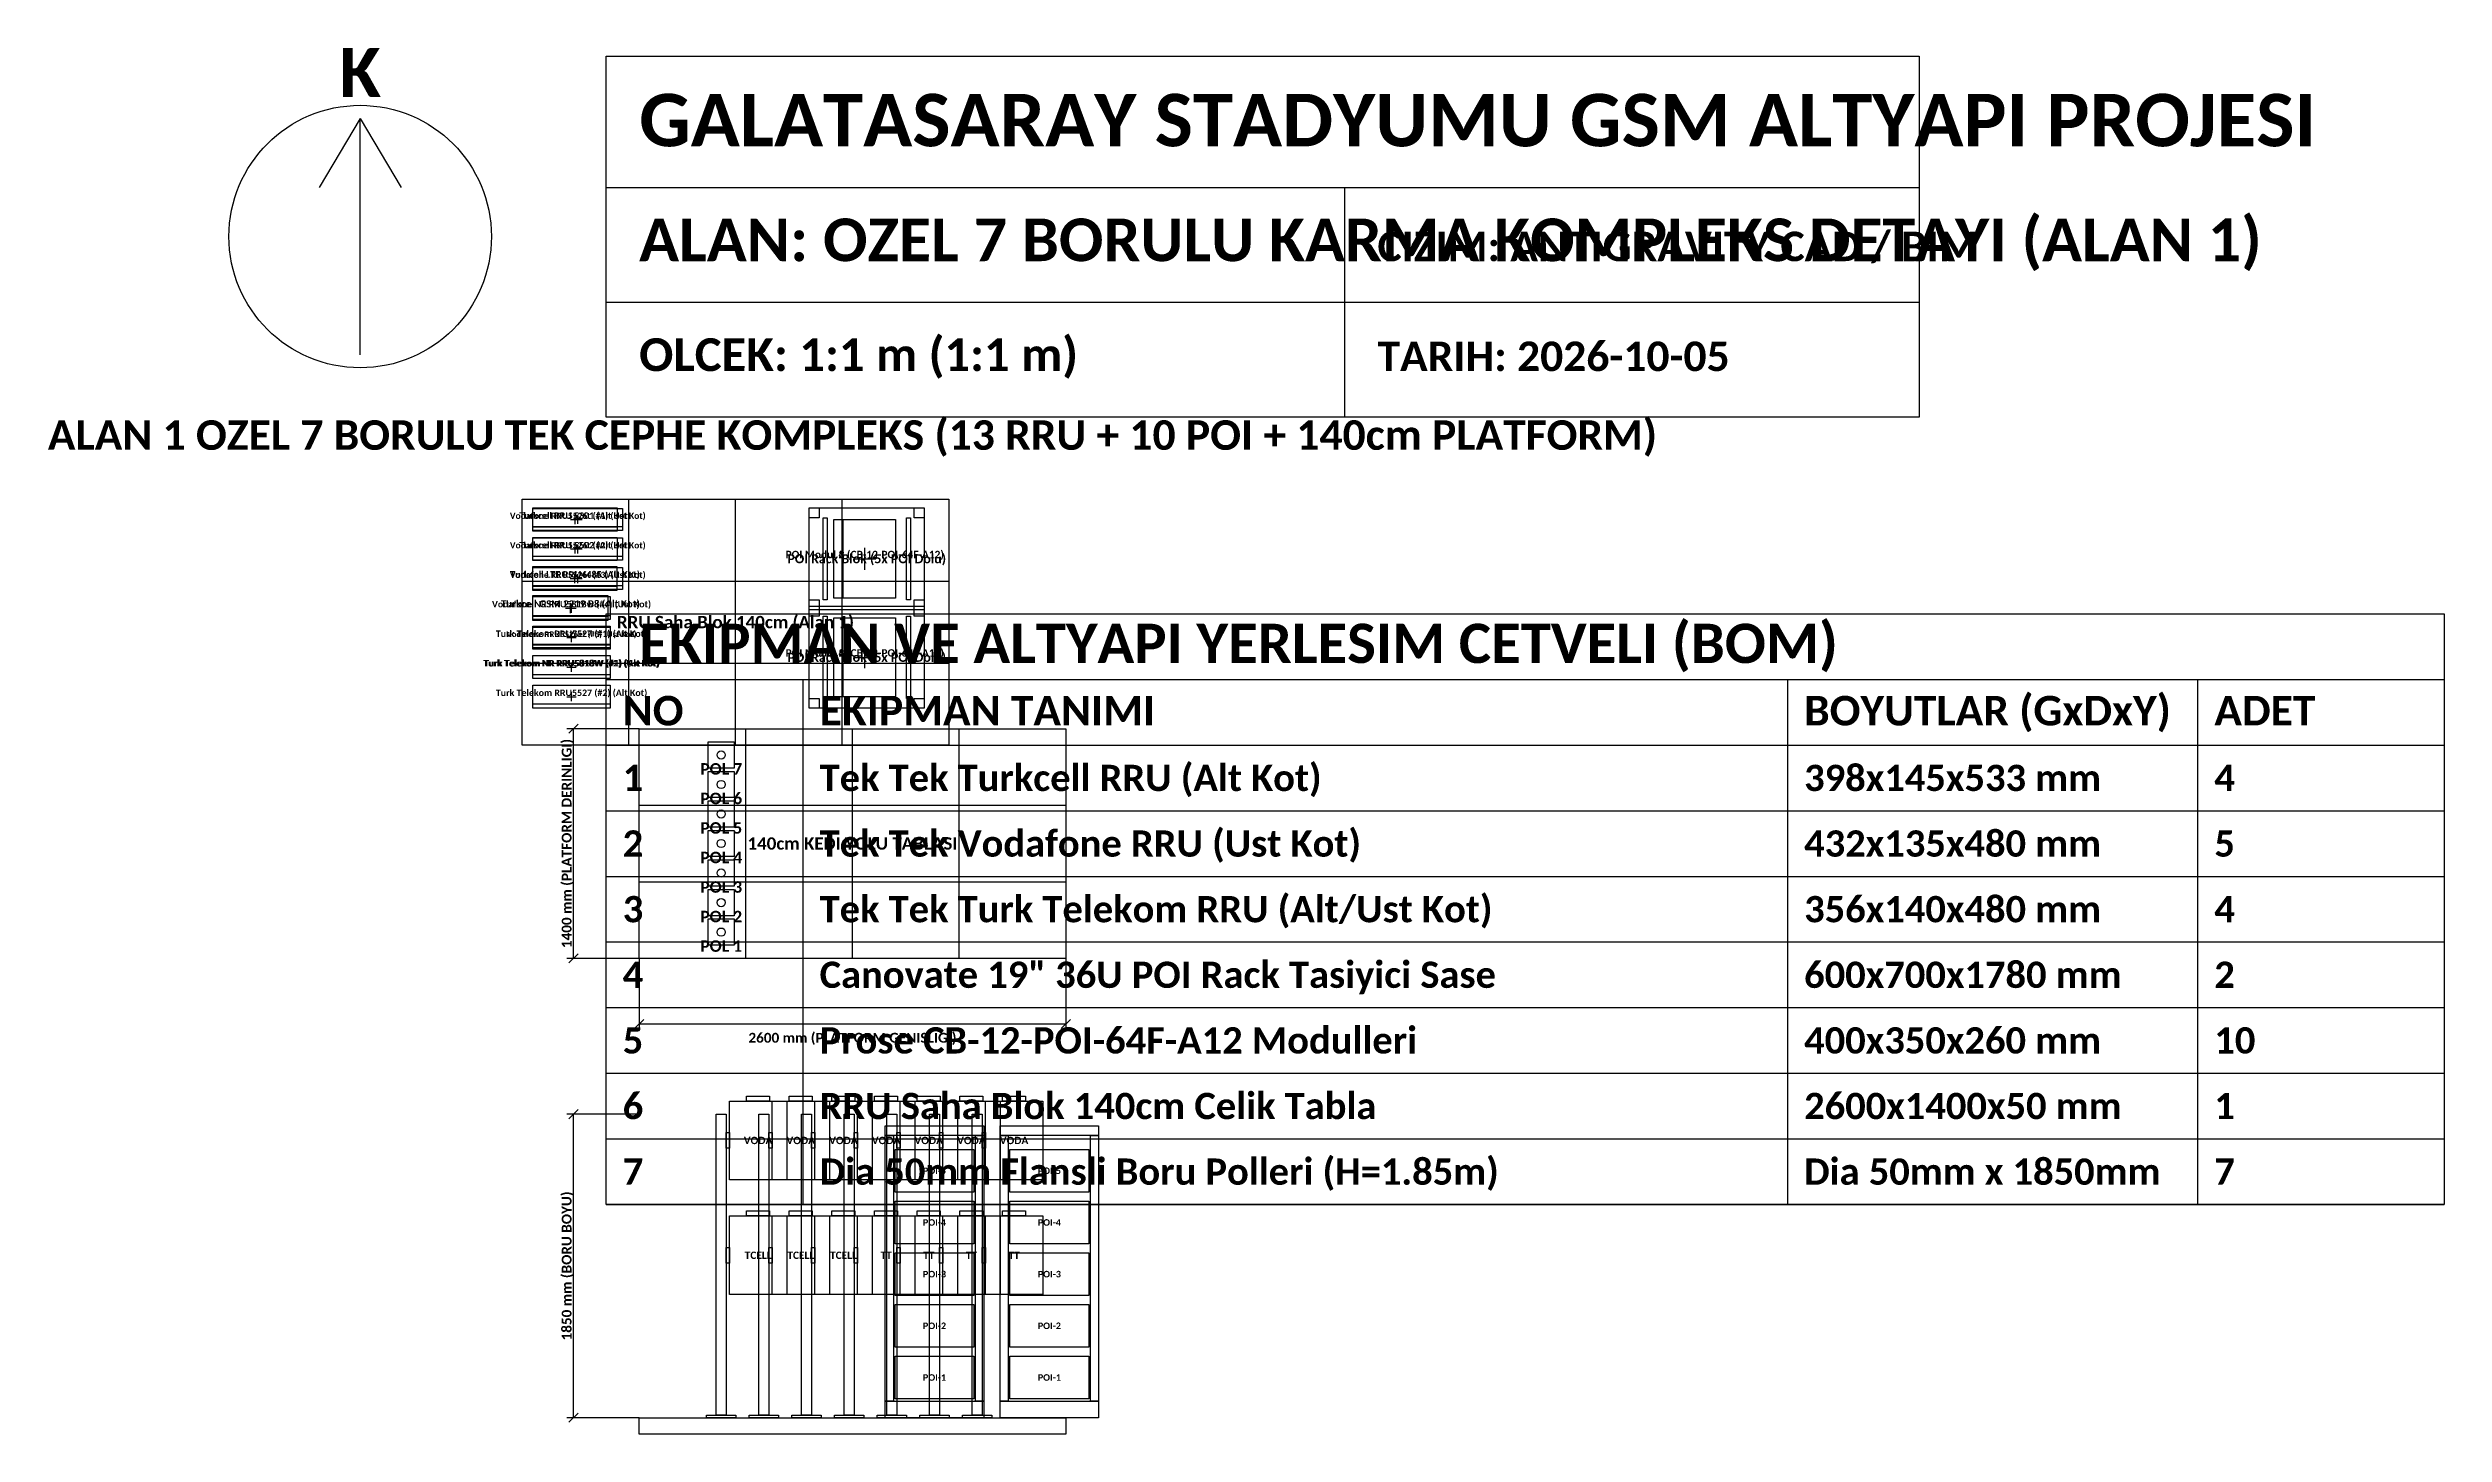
# Model space of a CAD drawing. Header units: metres. Extents: x -4.9 to 9.7, y -3.6 to 4.8.
import ezdxf
from ezdxf.enums import TextEntityAlignment as Align

# ---------------------------------------------------------------- set-up
doc = ezdxf.new("R2010")
doc.units = ezdxf.units.M
for name, color, linetype in [('BLOK_OZEL_PLATFORM', 140, 'CONTINUOUS'), ('EKP_POI_MODULLERI', 40, 'CONTINUOUS'), ('EKP_POI_TASIYICI_SASE', 30, 'CONTINUOUS'), ('EKP_TURK_TELEKOM_RRU', 4, 'CONTINUOUS'), ('EKP_TURKCELL_RRU', 5, 'CONTINUOUS'), ('EKP_VODAFONE_RRU', 1, 'CONTINUOUS'), ('METIN_BILGI', 7, 'CONTINUOUS'), ('MONTAJ_BORULARI', 2, 'CONTINUOUS'), ('OLCULER', 1, 'CONTINUOUS')]:
    doc.layers.add(name, color=color, linetype=linetype)
doc.styles.get("Standard").update_dxf_attribs({"font": 'calibrib.ttf'})

msp = doc.modelspace()

# ---------------------------------------------------------------- linework, layer by layer
at = {"layer": 'BLOK_OZEL_PLATFORM'}
for p, q in [((-1.363, 0.6), (-1.363, 2.1)), ((-0.713, 0.6), (-0.713, 2.1)), ((-0.063, 0.6), (-0.063, 2.1)), ((-2.013, 1.6), (0.587, 1.6)), ((-2.013, 1.1), (0.587, 1.1)), ((-0.65, -0.7), (-0.65, 0.7)), ((0, -0.7), (0, 0.7)), ((0.65, -0.7), (0.65, 0.7)), ((-1.3, 0.233), (1.3, 0.233)), ((-1.3, -0.233), (1.3, -0.233))]:
    msp.add_line(p, q, dxfattribs=at)
for points in [[(-2.013, 0.6), (-2.013, 2.1), (0.587, 2.1), (0.587, 0.6)], [(-1.3, -0.7), (-1.3, 0.7), (1.3, 0.7), (1.3, -0.7)], [(-1.3, -3.6), (-1.3, -3.5), (1.3, -3.5), (1.3, -3.6)]]:
    msp.add_lwpolyline(points, close=True, dxfattribs=at)
at = {"layer": 'EKP_POI_MODULLERI'}
for p, q in [((-0.056, 1.496), (-0.056, 1.975)), ((-0.056, 1.496), (-0.056, 1.975)), ((-0.056, 1.496), (-0.056, 1.975)), ((-0.056, 1.496), (-0.056, 1.975)), ((-0.056, 1.496), (-0.056, 1.975)), ((0.075, 1.668), (0.075, 1.803)), ((0.075, 1.668), (0.075, 1.803)), ((0.075, 1.668), (0.075, 1.803)), ((0.075, 1.668), (0.075, 1.803)), ((0.075, 1.668), (0.075, 1.803)), ((0.007, 1.736), (0.142, 1.736)), ((0.007, 1.736), (0.142, 1.736)), ((0.007, 1.736), (0.142, 1.736)), ((0.007, 1.736), (0.142, 1.736)), ((0.007, 1.736), (0.142, 1.736)), ((-0.056, 0.895), (-0.056, 1.375)), ((-0.056, 0.895), (-0.056, 1.375)), ((-0.056, 0.895), (-0.056, 1.375)), ((-0.056, 0.895), (-0.056, 1.375)), ((-0.056, 0.895), (-0.056, 1.375)), ((0.075, 1.068), (0.075, 1.203)), ((0.075, 1.068), (0.075, 1.203)), ((0.075, 1.068), (0.075, 1.203)), ((0.075, 1.068), (0.075, 1.203)), ((0.075, 1.068), (0.075, 1.203)), ((0.007, 1.135), (0.142, 1.135)), ((0.007, 1.135), (0.142, 1.135)), ((0.007, 1.135), (0.142, 1.135)), ((0.007, 1.135), (0.142, 1.135)), ((0.007, 1.135), (0.142, 1.135))]:
    msp.add_line(p, q, dxfattribs=at)
for points in [[(-0.113, 1.496), (-0.113, 1.975), (0.262, 1.975), (0.262, 1.496)], [(-0.113, 1.496), (-0.113, 1.975), (0.262, 1.975), (0.262, 1.496)], [(-0.113, 1.496), (-0.113, 1.975), (0.262, 1.975), (0.262, 1.496)], [(-0.113, 1.496), (-0.113, 1.975), (0.262, 1.975), (0.262, 1.496)], [(-0.113, 1.496), (-0.113, 1.975), (0.262, 1.975), (0.262, 1.496)], [(-0.113, 0.895), (-0.113, 1.375), (0.262, 1.375), (0.262, 0.895)], [(-0.113, 0.895), (-0.113, 1.375), (0.262, 1.375), (0.262, 0.895)], [(-0.113, 0.895), (-0.113, 1.375), (0.262, 1.375), (0.262, 0.895)], [(-0.113, 0.895), (-0.113, 1.375), (0.262, 1.375), (0.262, 0.895)], [(-0.113, 0.895), (-0.113, 1.375), (0.262, 1.375), (0.262, 0.895)], [(0.26, -2.125), (0.26, -1.865), (0.74, -1.865), (0.74, -2.125)], [(0.96, -2.125), (0.96, -1.865), (1.44, -1.865), (1.44, -2.125)], [(0.26, -2.44), (0.26, -2.18), (0.74, -2.18), (0.74, -2.44)], [(0.96, -2.44), (0.96, -2.18), (1.44, -2.18), (1.44, -2.44)], [(0.26, -2.755), (0.26, -2.495), (0.74, -2.495), (0.74, -2.755)], [(0.96, -2.755), (0.96, -2.495), (1.44, -2.495), (1.44, -2.755)], [(0.26, -3.07), (0.26, -2.81), (0.74, -2.81), (0.74, -3.07)], [(0.96, -3.07), (0.96, -2.81), (1.44, -2.81), (1.44, -3.07)], [(0.26, -3.385), (0.26, -3.125), (0.74, -3.125), (0.74, -3.385)], [(0.96, -3.385), (0.96, -3.125), (1.44, -3.125), (1.44, -3.385)]]:
    msp.add_lwpolyline(points, close=True, dxfattribs=at)
at = {"layer": 'EKP_POI_TASIYICI_SASE'}
for points in [[(-0.263, 1.425), (-0.263, 2.046), (0.437, 2.046), (0.437, 1.425)], [(-0.263, 1.986), (-0.263, 2.046), (-0.203, 2.046), (-0.203, 1.986)], [(0.377, 1.986), (0.377, 2.046), (0.437, 2.046), (0.437, 1.986)], [(-0.179, 1.485), (-0.179, 1.986), (-0.154, 1.986), (-0.154, 1.485)], [(0.329, 1.485), (0.329, 1.986), (0.354, 1.986), (0.354, 1.485)], [(-0.263, 1.425), (-0.263, 1.485), (-0.203, 1.485), (-0.203, 1.425)], [(0.377, 1.425), (0.377, 1.485), (0.437, 1.485), (0.437, 1.425)], [(-0.263, 0.825), (-0.263, 1.446), (0.437, 1.446), (0.437, 0.825)], [(-0.263, 1.386), (-0.263, 1.446), (-0.203, 1.446), (-0.203, 1.386)], [(-0.179, 0.885), (-0.179, 1.386), (-0.154, 1.386), (-0.154, 0.885)], [(0.329, 0.885), (0.329, 1.386), (0.354, 1.386), (0.354, 0.885)], [(0.377, 1.386), (0.377, 1.446), (0.437, 1.446), (0.437, 1.386)], [(-0.263, 0.825), (-0.263, 0.885), (-0.203, 0.885), (-0.203, 0.825)], [(0.377, 0.825), (0.377, 0.885), (0.437, 0.885), (0.437, 0.825)], [(0.2, -1.78), (0.2, -1.72), (0.8, -1.72), (0.8, -1.78)], [(0.9, -1.78), (0.9, -1.72), (1.5, -1.72), (1.5, -1.78)], [(0.2, -3.4), (0.2, -1.78), (0.25, -1.78), (0.25, -3.4)], [(0.75, -3.4), (0.75, -1.78), (0.8, -1.78), (0.8, -3.4)], [(0.9, -3.4), (0.9, -1.78), (0.95, -1.78), (0.95, -3.4)], [(1.45, -3.4), (1.45, -1.78), (1.5, -1.78), (1.5, -3.4)], [(0.2, -3.5), (0.2, -3.4), (0.8, -3.4), (0.8, -3.5)], [(0.9, -3.5), (0.9, -3.4), (1.5, -3.4), (1.5, -3.5)]]:
    msp.add_lwpolyline(points, close=True, dxfattribs=at)
at = {"layer": 'EKP_TURK_TELEKOM_RRU'}
for p, q in [((-1.948, 1.211), (-1.477, 1.211)), ((-1.74, 1.256), (-1.684, 1.256)), ((-1.712, 1.227), (-1.712, 1.284)), ((-1.948, 1.031), (-1.477, 1.031)), ((-1.948, 1.031), (-1.477, 1.031)), ((-1.74, 1.076), (-1.684, 1.076)), ((-1.74, 1.076), (-1.684, 1.076)), ((-1.712, 1.047), (-1.712, 1.104)), ((-1.712, 1.047), (-1.712, 1.104)), ((-1.74, 0.895), (-1.684, 0.895)), ((-1.712, 0.867), (-1.712, 0.924)), ((-1.948, 0.851), (-1.477, 0.851))]:
    msp.add_line(p, q, dxfattribs=at)
for points in [[(-1.948, 1.185), (-1.948, 1.326), (-1.477, 1.326), (-1.477, 1.185)], [(-1.948, 1.005), (-1.948, 1.146), (-1.477, 1.146), (-1.477, 1.005)], [(-1.948, 1.005), (-1.948, 1.146), (-1.477, 1.146), (-1.477, 1.005)], [(-1.948, 0.825), (-1.948, 0.966), (-1.477, 0.966), (-1.477, 0.825)], [(0.03, -2.75), (0.03, -2.27), (0.38, -2.27), (0.38, -2.75)], [(0.135, -2.27), (0.135, -2.24), (0.275, -2.24), (0.275, -2.27)], [(0.29, -2.75), (0.29, -2.27), (0.64, -2.27), (0.64, -2.75)], [(0.395, -2.27), (0.395, -2.24), (0.535, -2.24), (0.535, -2.27)], [(0.55, -2.75), (0.55, -2.27), (0.9, -2.27), (0.9, -2.75)], [(0.655, -2.27), (0.655, -2.24), (0.795, -2.24), (0.795, -2.27)], [(0.81, -2.75), (0.81, -2.27), (1.16, -2.27), (1.16, -2.75)], [(0.915, -2.27), (0.915, -2.24), (1.055, -2.24), (1.055, -2.27)]]:
    msp.add_lwpolyline(points, close=True, dxfattribs=at)
at = {"layer": 'EKP_TURKCELL_RRU'}
for p, q in [((-1.948, 1.931), (-1.433, 1.931)), ((-1.718, 1.975), (-1.662, 1.975)), ((-1.69, 1.947), (-1.69, 2.004)), ((-1.718, 1.796), (-1.662, 1.796)), ((-1.69, 1.767), (-1.69, 1.824)), ((-1.948, 1.751), (-1.433, 1.751)), ((-1.72, 1.615), (-1.662, 1.615)), ((-1.691, 1.587), (-1.691, 1.644)), ((-1.948, 1.569), (-1.435, 1.569)), ((-1.719, 1.405), (-1.719, 1.466)), ((-1.948, 1.386), (-1.49, 1.386)), ((-1.749, 1.435), (-1.688, 1.435))]:
    msp.add_line(p, q, dxfattribs=at)
for points in [[(-1.948, 1.905), (-1.948, 2.046), (-1.433, 2.046), (-1.433, 1.905)], [(-1.948, 1.725), (-1.948, 1.866), (-1.433, 1.866), (-1.433, 1.725)], [(-1.948, 1.543), (-1.948, 1.688), (-1.435, 1.688), (-1.435, 1.543)], [(-1.948, 1.359), (-1.948, 1.512), (-1.49, 1.512), (-1.49, 1.359)], [(-0.75, -2.75), (-0.75, -2.27), (-0.4, -2.27), (-0.4, -2.75)], [(-0.645, -2.27), (-0.645, -2.24), (-0.505, -2.24), (-0.505, -2.27)], [(-0.49, -2.75), (-0.49, -2.27), (-0.14, -2.27), (-0.14, -2.75)], [(-0.385, -2.27), (-0.385, -2.24), (-0.245, -2.24), (-0.245, -2.27)], [(-0.23, -2.75), (-0.23, -2.27), (0.12, -2.27), (0.12, -2.75)], [(-0.125, -2.27), (-0.125, -2.24), (0.015, -2.24), (0.015, -2.27)]]:
    msp.add_lwpolyline(points, close=True, dxfattribs=at)
at = {"layer": 'EKP_VODAFONE_RRU'}
for p, q in [((-1.948, 1.932), (-1.401, 1.932)), ((-1.701, 1.975), (-1.647, 1.975)), ((-1.674, 1.948), (-1.674, 2.003)), ((-1.701, 1.796), (-1.647, 1.796)), ((-1.674, 1.768), (-1.674, 1.823)), ((-1.948, 1.752), (-1.401, 1.752)), ((-1.701, 1.615), (-1.647, 1.615)), ((-1.674, 1.588), (-1.674, 1.643)), ((-1.948, 1.572), (-1.401, 1.572)), ((-1.712, 1.407), (-1.712, 1.464)), ((-1.948, 1.391), (-1.477, 1.391)), ((-1.74, 1.435), (-1.684, 1.435)), ((-1.948, 1.216), (-1.477, 1.216)), ((-1.737, 1.256), (-1.687, 1.256)), ((-1.712, 1.231), (-1.712, 1.28))]:
    msp.add_line(p, q, dxfattribs=at)
for points in [[(-1.948, 1.908), (-1.948, 2.043), (-1.401, 2.043), (-1.401, 1.908)], [(-1.948, 1.728), (-1.948, 1.863), (-1.401, 1.863), (-1.401, 1.728)], [(-1.948, 1.548), (-1.948, 1.683), (-1.401, 1.683), (-1.401, 1.548)], [(-1.948, 1.365), (-1.948, 1.506), (-1.477, 1.506), (-1.477, 1.365)], [(-1.948, 1.193), (-1.948, 1.318), (-1.477, 1.318), (-1.477, 1.193)], [(-0.75, -2.05), (-0.75, -1.57), (-0.4, -1.57), (-0.4, -2.05)], [(-0.645, -1.57), (-0.645, -1.54), (-0.505, -1.54), (-0.505, -1.57)], [(-0.49, -2.05), (-0.49, -1.57), (-0.14, -1.57), (-0.14, -2.05)], [(-0.385, -1.57), (-0.385, -1.54), (-0.245, -1.54), (-0.245, -1.57)], [(-0.23, -2.05), (-0.23, -1.57), (0.12, -1.57), (0.12, -2.05)], [(-0.125, -1.57), (-0.125, -1.54), (0.015, -1.54), (0.015, -1.57)], [(0.03, -2.05), (0.03, -1.57), (0.38, -1.57), (0.38, -2.05)], [(0.135, -1.57), (0.135, -1.54), (0.275, -1.54), (0.275, -1.57)], [(0.29, -2.05), (0.29, -1.57), (0.64, -1.57), (0.64, -2.05)], [(0.395, -1.57), (0.395, -1.54), (0.535, -1.54), (0.535, -1.57)], [(0.55, -2.05), (0.55, -1.57), (0.9, -1.57), (0.9, -2.05)], [(0.655, -1.57), (0.655, -1.54), (0.795, -1.54), (0.795, -1.57)], [(0.81, -2.05), (0.81, -1.57), (1.16, -1.57), (1.16, -2.05)], [(0.915, -1.57), (0.915, -1.54), (1.055, -1.54), (1.055, -1.57)]]:
    msp.add_lwpolyline(points, close=True, dxfattribs=at)
at = {"layer": 'METIN_BILGI'}
for p, q in [((-3, 4.42), (-3.25, 4)), ((-3, 2.98), (-3, 4.42)), ((-3, 4.42), (-2.75, 4)), ((-1.5, 4), (6.5, 4)), ((3, 2.6), (3, 4)), ((-1.5, 3.3), (6.5, 3.3)), ((-1.5, 1), (9.7, 1)), ((-0.3, -2.2), (-0.3, 1)), ((5.7, -2.2), (5.7, 1)), ((8.2, -2.2), (8.2, 1)), ((-1.5, 0.6), (9.7, 0.6)), ((-1.5, 0.2), (9.7, 0.2)), ((-1.5, -0.2), (9.7, -0.2)), ((-1.5, -0.6), (9.7, -0.6)), ((-1.5, -1), (9.7, -1)), ((-1.5, -1.4), (9.7, -1.4)), ((-1.5, -1.8), (9.7, -1.8)), ((-1.5, -2.2), (9.7, -2.2))]:
    msp.add_line(p, q, dxfattribs=at)
for points in [[(-1.5, 2.6), (-1.5, 4.8), (6.5, 4.8), (6.5, 2.6)], [(-1.5, -2.2), (-1.5, 1.4), (9.7, 1.4), (9.7, -2.2)]]:
    msp.add_lwpolyline(points, close=True, dxfattribs=at)
msp.add_circle((-3, 3.7), 0.8, dxfattribs=at)
at = {"layer": 'MONTAJ_BORULARI'}
for points in [[(-0.88, 0.46), (-0.88, 0.62), (-0.72, 0.62), (-0.72, 0.46)], [(-0.88, 0.28), (-0.88, 0.44), (-0.72, 0.44), (-0.72, 0.28)], [(-0.88, 0.1), (-0.88, 0.26), (-0.72, 0.26), (-0.72, 0.1)], [(-0.88, -0.08), (-0.88, 0.08), (-0.72, 0.08), (-0.72, -0.08)], [(-0.88, -0.26), (-0.88, -0.1), (-0.72, -0.1), (-0.72, -0.26)], [(-0.88, -0.44), (-0.88, -0.28), (-0.72, -0.28), (-0.72, -0.44)], [(-0.88, -0.62), (-0.88, -0.46), (-0.72, -0.46), (-0.72, -0.62)], [(-0.83, -3.485), (-0.83, -1.65), (-0.77, -1.65), (-0.77, -3.485)], [(-0.57, -3.485), (-0.57, -1.65), (-0.51, -1.65), (-0.51, -3.485)], [(-0.31, -3.485), (-0.31, -1.65), (-0.25, -1.65), (-0.25, -3.485)], [(-0.05, -3.485), (-0.05, -1.65), (0.01, -1.65), (0.01, -3.485)], [(0.21, -3.485), (0.21, -1.65), (0.27, -1.65), (0.27, -3.485)], [(0.47, -3.485), (0.47, -1.65), (0.53, -1.65), (0.53, -3.485)], [(0.73, -3.485), (0.73, -1.65), (0.79, -1.65), (0.79, -3.485)], [(-0.77, -1.858), (-0.77, -1.762), (-0.75, -1.762), (-0.75, -1.858)], [(-0.51, -1.858), (-0.51, -1.762), (-0.49, -1.762), (-0.49, -1.858)], [(-0.25, -1.858), (-0.25, -1.762), (-0.23, -1.762), (-0.23, -1.858)], [(0.01, -1.858), (0.01, -1.762), (0.03, -1.762), (0.03, -1.858)], [(0.27, -1.858), (0.27, -1.762), (0.29, -1.762), (0.29, -1.858)], [(0.53, -1.858), (0.53, -1.762), (0.55, -1.762), (0.55, -1.858)], [(0.79, -1.858), (0.79, -1.762), (0.81, -1.762), (0.81, -1.858)], [(-0.77, -2.558), (-0.77, -2.462), (-0.75, -2.462), (-0.75, -2.558)], [(-0.51, -2.558), (-0.51, -2.462), (-0.49, -2.462), (-0.49, -2.558)], [(-0.25, -2.558), (-0.25, -2.462), (-0.23, -2.462), (-0.23, -2.558)], [(0.01, -2.558), (0.01, -2.462), (0.03, -2.462), (0.03, -2.558)], [(0.27, -2.558), (0.27, -2.462), (0.29, -2.462), (0.29, -2.558)], [(0.53, -2.558), (0.53, -2.462), (0.55, -2.462), (0.55, -2.558)], [(0.79, -2.558), (0.79, -2.462), (0.81, -2.462), (0.81, -2.558)], [(-0.89, -3.5), (-0.89, -3.485), (-0.71, -3.485), (-0.71, -3.5)], [(-0.63, -3.5), (-0.63, -3.485), (-0.45, -3.485), (-0.45, -3.5)], [(-0.37, -3.5), (-0.37, -3.485), (-0.19, -3.485), (-0.19, -3.5)], [(-0.11, -3.5), (-0.11, -3.485), (0.07, -3.485), (0.07, -3.5)], [(0.15, -3.5), (0.15, -3.485), (0.33, -3.485), (0.33, -3.5)], [(0.41, -3.5), (0.41, -3.485), (0.59, -3.485), (0.59, -3.5)], [(0.67, -3.5), (0.67, -3.485), (0.85, -3.485), (0.85, -3.5)]]:
    msp.add_lwpolyline(points, close=True, dxfattribs=at)
for centre in [(-0.8, 0.54), (-0.8, 0.36), (-0.8, 0.18), (-0.8, 0), (-0.8, -0.18), (-0.8, -0.36), (-0.8, -0.54)]:
    msp.add_circle(centre, 0.025, dxfattribs=at)
at = {"layer": 'OLCULER'}
for p, q in [((-1.3, 0.7), (-1.74, 0.7)), ((-1.728, 0.672), (-1.672, 0.728)), ((-1.7, -0.7), (-1.7, 0.7)), ((-1.3, -0.7), (-1.74, -0.7)), ((-1.728, -0.728), (-1.672, -0.672)), ((-1.3, -0.7), (-1.3, -1.14)), ((1.3, -0.7), (1.3, -1.14)), ((-1.328, -1.128), (-1.272, -1.072)), ((-1.3, -1.1), (1.3, -1.1)), ((1.272, -1.128), (1.328, -1.072)), ((-1.3, -1.65), (-1.74, -1.65)), ((-1.728, -1.678), (-1.672, -1.622)), ((-1.7, -3.5), (-1.7, -1.65)), ((-1.3, -3.5), (-1.74, -3.5)), ((-1.728, -3.528), (-1.672, -3.472))]:
    msp.add_line(p, q, dxfattribs=at)

# ---------------------------------------------------------------- texts
at = {"layer": 'BLOK_OZEL_PLATFORM'}
for s, p in [('RRU Saha Blok 140cm (Alan 1)', (-0.713, 1.35)), ('140cm KEDI YOLU TABLASI', (0, 0))]:
    msp.add_text(s, height=0.075, dxfattribs=at).set_placement(p, align=Align.MIDDLE_CENTER)
at = {"layer": 'EKP_POI_MODULLERI'}
for s, height, p in [('POI Modul 1 (CB-12-POI-64F-A12)', 0.045, (0.075, 1.762)), ('POI Modul 2 (CB-12-POI-64F-A12)', 0.045, (0.075, 1.762)), ('POI Modul 3 (CB-12-POI-64F-A12)', 0.045, (0.075, 1.762)), ('POI Modul 4 (CB-12-POI-64F-A12)', 0.045, (0.075, 1.762)), ('POI Modul 5 (CB-12-POI-64F-A12)', 0.045, (0.075, 1.762)), ('POI Modul 1 (CB-12-POI-64F-A12)', 0.045, (0.075, 1.162)), ('POI Modul 2 (CB-12-POI-64F-A12)', 0.045, (0.075, 1.162)), ('POI Modul 3 (CB-12-POI-64F-A12)', 0.045, (0.075, 1.162)), ('POI Modul 4 (CB-12-POI-64F-A12)', 0.045, (0.075, 1.162)), ('POI Modul 5 (CB-12-POI-64F-A12)', 0.045, (0.075, 1.162)), ('POI-5', 0.04, (0.5, -1.995)), ('POI-5', 0.04, (1.2, -1.995)), ('POI-4', 0.04, (0.5, -2.31)), ('POI-4', 0.04, (1.2, -2.31)), ('POI-3', 0.04, (0.5, -2.625)), ('POI-3', 0.04, (1.2, -2.625)), ('POI-2', 0.04, (0.5, -2.94)), ('POI-2', 0.04, (1.2, -2.94)), ('POI-1', 0.04, (0.5, -3.255)), ('POI-1', 0.04, (1.2, -3.255))]:
    msp.add_text(s, height=height, dxfattribs=at).set_placement(p, align=Align.MIDDLE_CENTER)
at = {"layer": 'EKP_POI_TASIYICI_SASE'}
for p in [(0.087, 1.736), (0.087, 1.135)]:
    msp.add_text('POI Rack Blok (5x POI Dolu)', height=0.055, dxfattribs=at).set_placement(p, align=Align.MIDDLE_CENTER)
at = {"layer": 'EKP_TURK_TELEKOM_RRU'}
for s, height, p in [('Turk Telekom RRU5527 (#1) (Alt Kot)', 0.0392, (-1.712, 1.279)), ('Turk Telekom NR RRU5818W (#2) (Ust Kot)', 0.0392, (-1.712, 1.099)), ('Turk Telekom NR RRU5818W (#1) (Alt Kot)', 0.0392, (-1.712, 1.099)), ('Turk Telekom RRU5527 (#2) (Alt Kot)', 0.0392, (-1.712, 0.919)), ('TT', 0.045, (0.205, -2.51)), ('TT', 0.045, (0.465, -2.51)), ('TT', 0.045, (0.725, -2.51)), ('TT', 0.045, (0.985, -2.51))]:
    msp.add_text(s, height=height, dxfattribs=at).set_placement(p, align=Align.MIDDLE_CENTER)
at = {"layer": 'EKP_TURKCELL_RRU'}
for s, height, p in [('Turkcell RRU 5301 (Alt Kot)', 0.0392, (-1.69, 1.999)), ('Turkcell RRU 5502 (Alt Kot)', 0.0392, (-1.69, 1.819)), ('Turkcell LTE RRU4485 (Alt Kot)', 0.0406, (-1.691, 1.64)), ('Turkcell GSM 2219 B8 (Alt Kot)', 0.04312, (-1.719, 1.461)), ('TCELL', 0.045, (-0.575, -2.51)), ('TCELL', 0.045, (-0.315, -2.51)), ('TCELL', 0.045, (-0.055, -2.51))]:
    msp.add_text(s, height=height, dxfattribs=at).set_placement(p, align=Align.MIDDLE_CENTER)
at = {"layer": 'EKP_VODAFONE_RRU'}
for s, height, p in [('Vodafone RRU5526t (#1) (Ust Kot)', 0.0378, (-1.674, 1.998)), ('Vodafone RRU5526t (#2) (Ust Kot)', 0.0378, (-1.674, 1.818)), ('Vodafone RRU5526t (#3) (Ust Kot)', 0.0378, (-1.674, 1.638)), ('Vodafone NR RRU5818w (#4) (Ust Kot)', 0.0392, (-1.712, 1.459)), ('Vodafone RRU5526et (#5) (Ust Kot)', 0.035, (-1.712, 1.276)), ('VODA', 0.045, (-0.575, -1.81)), ('VODA', 0.045, (-0.315, -1.81)), ('VODA', 0.045, (-0.055, -1.81)), ('VODA', 0.045, (0.205, -1.81)), ('VODA', 0.045, (0.465, -1.81)), ('VODA', 0.045, (0.725, -1.81)), ('VODA', 0.045, (0.985, -1.81))]:
    msp.add_text(s, height=height, dxfattribs=at).set_placement(p, align=Align.MIDDLE_CENTER)
at = {"layer": 'METIN_BILGI'}
msp.add_text('K', height=0.3, dxfattribs=at).set_placement((-3, 4.7), align=Align.MIDDLE_CENTER)
for s, height, p in [('GALATASARAY STADYUMU GSM ALTYAPI PROJESI', 0.32, (-1.3, 4.25)), ('ALAN: OZEL 7 BORULU KARMA KOMPLEKS DETAYI (ALAN 1)', 0.26, (-1.3, 3.55)), ('CIZIM: ANTIGRAVITY CAD / BIM', 0.18, (3.2, 3.55)), ('OLCEK: 1:1 m (1:1 m)', 0.2, (-1.3, 2.88)), ('TARIH: 2026-10-05', 0.18, (3.2, 2.88)), ('EKIPMAN VE ALTYAPI YERLESIM CETVELI (BOM)', 0.24, (-1.3, 1.1)), ('NO', 0.18, (-1.4, 0.72)), ('EKIPMAN TANIMI', 0.18, (-0.2, 0.72)), ('BOYUTLAR (GxDxY)', 0.18, (5.8, 0.72)), ('ADET', 0.18, (8.3, 0.72)), ('1', 0.16, (-1.4, 0.32)), ('Tek Tek Turkcell RRU (Alt Kot)', 0.16, (-0.2, 0.32)), ('398x145x533 mm', 0.16, (5.8, 0.32)), ('4', 0.16, (8.3, 0.32)), ('2', 0.16, (-1.4, -0.08)), ('Tek Tek Vodafone RRU (Ust Kot)', 0.16, (-0.2, -0.08)), ('432x135x480 mm', 0.16, (5.8, -0.08)), ('5', 0.16, (8.3, -0.08)), ('3', 0.16, (-1.4, -0.48)), ('Tek Tek Turk Telekom RRU (Alt/Ust Kot)', 0.16, (-0.2, -0.48)), ('356x140x480 mm', 0.16, (5.8, -0.48)), ('4', 0.16, (8.3, -0.48)), ('4', 0.16, (-1.4, -0.88)), ('Canovate 19" 36U POI Rack Tasiyici Sase', 0.16, (-0.2, -0.88)), ('600x700x1780 mm', 0.16, (5.8, -0.88)), ('2', 0.16, (8.3, -0.88)), ('5', 0.16, (-1.4, -1.28)), ('Prose CB-12-POI-64F-A12 Modulleri', 0.16, (-0.2, -1.28)), ('400x350x260 mm', 0.16, (5.8, -1.28)), ('10', 0.16, (8.3, -1.28)), ('6', 0.16, (-1.4, -1.68)), ('RRU Saha Blok 140cm Celik Tabla', 0.16, (-0.2, -1.68)), ('2600x1400x50 mm', 0.16, (5.8, -1.68)), ('1', 0.16, (8.3, -1.68)), ('Dia 50mm Flansli Boru Polleri (H=1.85m)', 0.16, (-0.2, -2.08)), ('7', 0.16, (-1.4, -2.08)), ('Dia 50mm x 1850mm', 0.16, (5.8, -2.08)), ('7', 0.16, (8.3, -2.08))]:
    msp.add_text(s, height=height, dxfattribs=at).set_placement(p)
msp.add_text('ALAN 1 OZEL 7 BORULU TEK CEPHE KOMPLEKS (13 RRU + 10 POI + 140cm PLATFORM)', height=0.18, dxfattribs=at).set_placement((0, 2.4), align=Align.CENTER)
at = {"layer": 'MONTAJ_BORULARI'}
for s, p in [('POL 7', (-0.8, 0.42)), ('POL 6', (-0.8, 0.24)), ('POL 5', (-0.8, 0.06)), ('POL 4', (-0.8, -0.12)), ('POL 3', (-0.8, -0.3)), ('POL 2', (-0.8, -0.48)), ('POL 1', (-0.8, -0.66))]:
    msp.add_text(s, height=0.07, dxfattribs=at).set_placement(p, align=Align.CENTER)
at = {"layer": 'OLCULER'}
for s, p in [('1400 mm (PLATFORM DERINLIGI)', (-1.742, 0)), ('1850 mm (BORU BOYU)', (-1.742, -2.575))]:
    msp.add_text(s, height=0.06, rotation=90, dxfattribs=at).set_placement(p, align=Align.MIDDLE_CENTER)
msp.add_text('2600 mm (PLATFORM GENISLIGI)', height=0.06, dxfattribs=at).set_placement((0, -1.184), align=Align.MIDDLE_CENTER)

doc.saveas('drawing.dxf')
